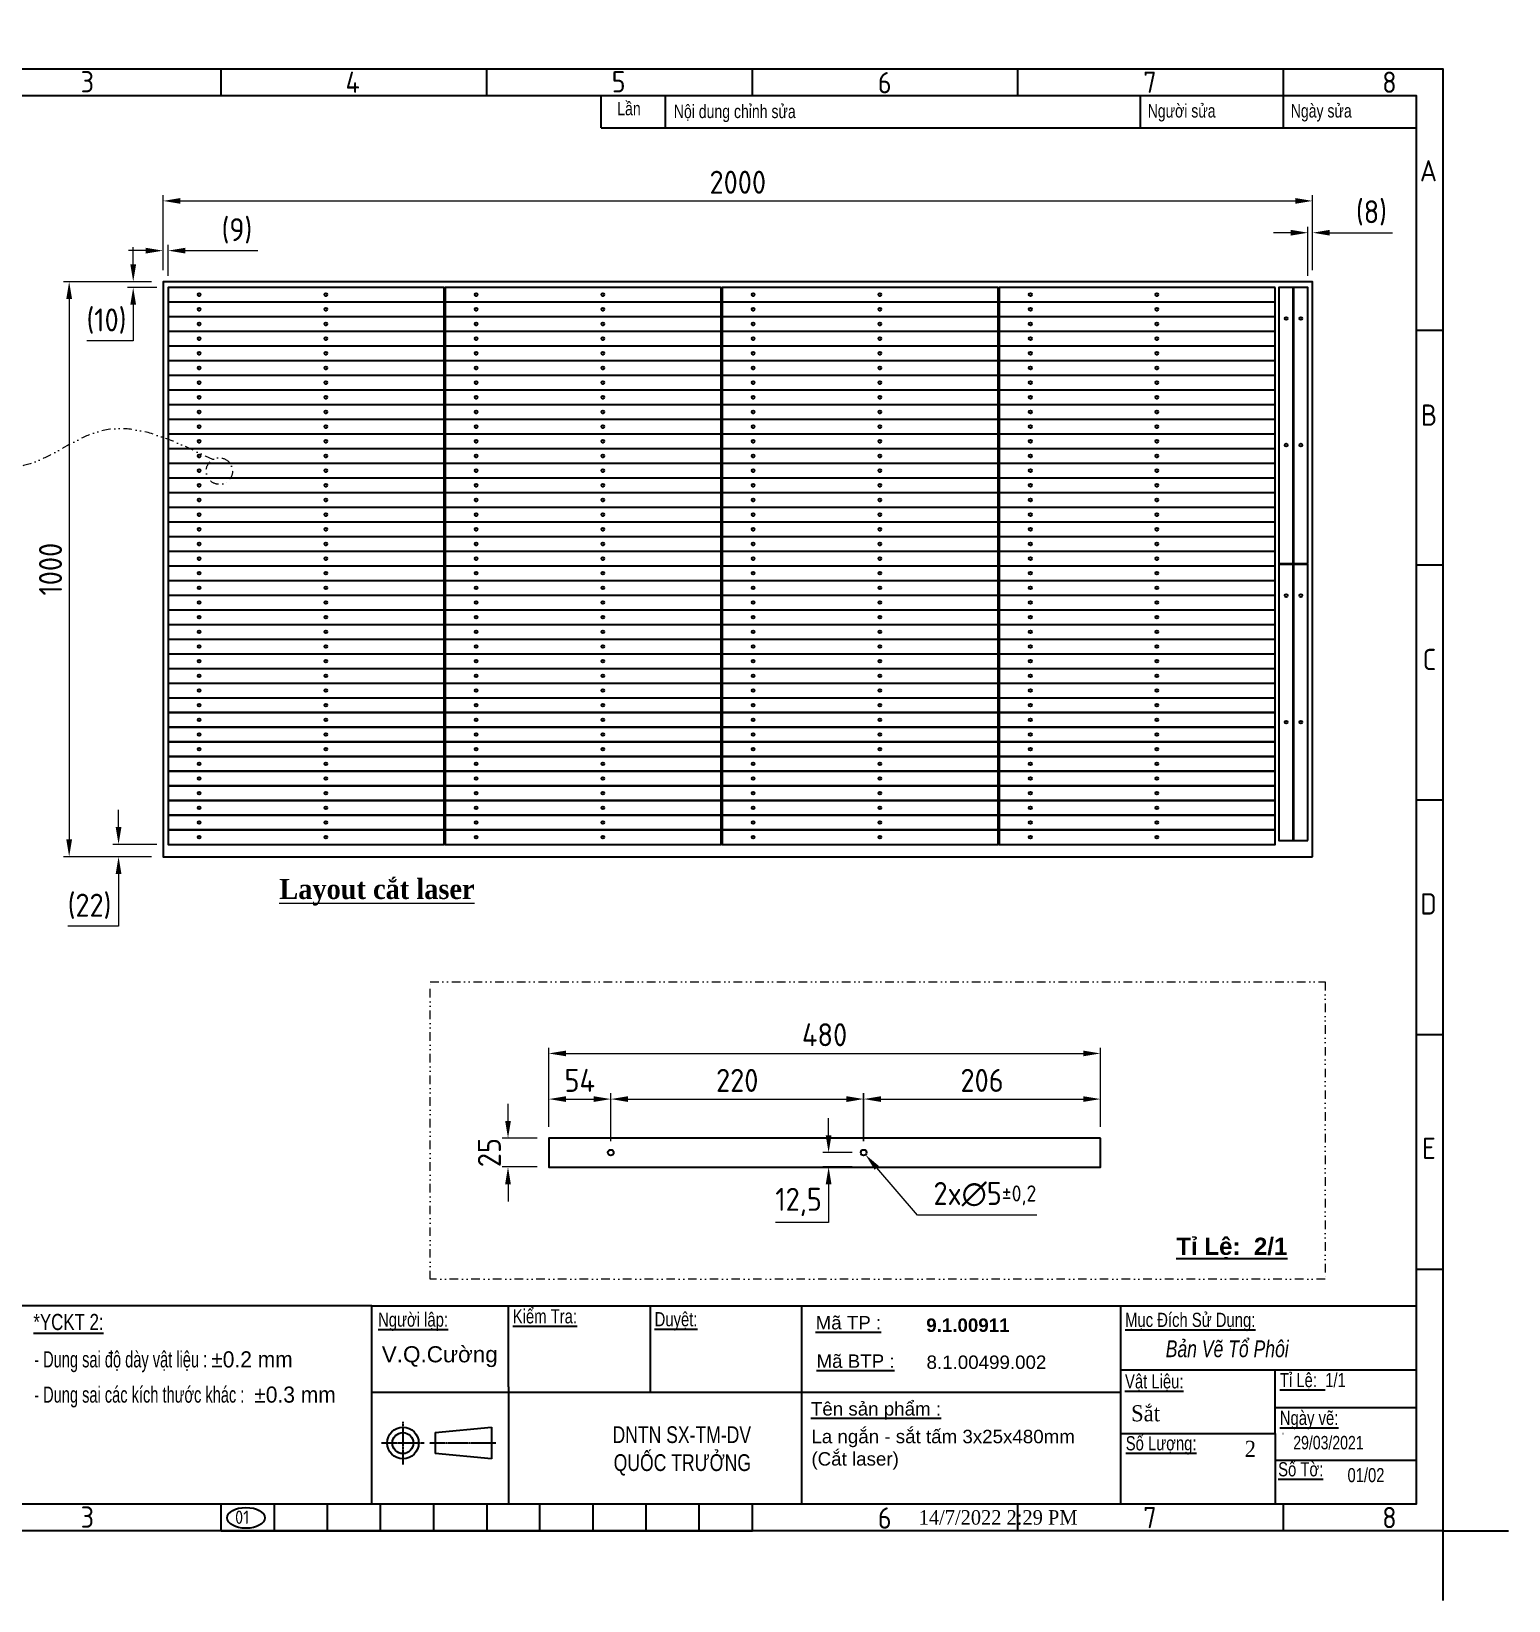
# Model space of a CAD drawing. Header units: millimetres. Extents: x -127318 to -46279, y 54276 to 57025.
# Drawn here: x -91833 to -89263, y 54276 to 57005 of the extents above; entities that cross this region are included whole.
import ezdxf

# ---------------------------------------------------------------- set-up
doc = ezdxf.new("R2010")
doc.units = ezdxf.units.MM
doc.header["$PDMODE"] = 2
for name, pattern in [('CENTER', [2, 1.25, -0.25, 0.25, -0.25]), ('CENTERX2', [4, 2.5, -0.5, 0.5, -0.5]), ('CONTPVMNIL', [0]), ('DIVIDE', [1.25, 0.5, -0.25, 0, -0.25, 0, -0.25])]:
    doc.linetypes.add(name, pattern=pattern)
doc.layers.get('0').update_dxf_attribs({"linetype": 'CONTPVMNIL'})
doc.layers.get('DEFPOINTS').update_dxf_attribs({"color": 6})
for name, color, linetype in [('CENTER', 1, 'CENTERX2'), ('FRAME050', 6, 'Continuous'), ('MAIN', 7, 'Continuous')]:
    doc.layers.add(name, color=color, linetype=linetype)
doc.layers.add('D KT', color=4, linetype='Continuous', lineweight=18)
doc.layers.add('d tam', color=2, linetype='CENTER', lineweight=9)
doc.styles.add('ISOCP', font='isocp')
doc.styles.add('Kich thuoc', font='isocp.shx', dxfattribs={"width": 0.78})
doc.styles.add('SLDTEXTSTYLE0', font='timesi.ttf', dxfattribs={"width": 0.933, "bigfont": 'bigfont'})
doc.styles.add('SLDTEXTSTYLE3', font='TXT', dxfattribs={"width": 0.65, "bigfont": 'bigfont'})
doc.styles.get("Standard").update_dxf_attribs({"font": 'isocp.shx'})
doc.styles.add('style1', font='arial.ttf', dxfattribs={"width": 0.75})
doc.dimstyles.new('dim 20', dxfattribs={"dimscale": 20, "dimtxt": 2.5, "dimasz": 1.5, "dimexe": 0.5, "dimexo": 1, "dimtad": 1, "dimtoh": 1, "dimtxsty": 'ISOCP', "dimcen": 0, "dimclrd": 3, "dimclre": 3, "dimclrt": 7, "dimadec": 0, "dimazin": 0, "dimtfac": 1, "dimtix": 1, "dimtofl": 0, "dimtmove": 0, "dimatfit": 3, "dimfxl": 1, "dimlwd": 5, "dimlwe": 5, "dimarcsym": 0})

# ---------------------------------------------------------------- blocks, each defined once
blk = doc.blocks.new('khung moi')
at = {"layer": 'FRAME050'}
for p, q in [((-261.36, 221.36), (-261.36, 225.32)), ((-221.76, 221.36), (-221.76, 225.32)), ((-182.16, 221.36), (-182.16, 225.32)), ((-142.56, 221.36), (-142.56, 225.32)), ((-102.96, 221.36), (-102.96, 225.32)), ((-63.36, 221.36), (-63.36, 225.32)), ((-23.76, 221.36), (-23.76, 225.32)), ((-300.96, 186.36), (-304.92, 186.36)), ((0, 186.36), (-3.96, 186.36)), ((-300.96, 151.36), (-304.92, 151.36)), ((0, 151.36), (-3.96, 151.36)), ((-304.92, 116.36), (-300.96, 116.36)), ((-3.96, 116.36), (0, 116.36)), ((-300.96, 81.36), (-304.92, 81.36)), ((0, 81.36), (-3.96, 81.36)), ((-300.96, 46.36), (-304.92, 46.36)), ((0, 46.36), (-3.96, 46.36)), ((-261.36, 7.4), (-261.36, 11.36)), ((-221.76, 7.4), (-221.76, 11.36)), ((-182.16, 7.4), (-182.16, 11.36)), ((-174.24, 7.4), (-174.24, 11.36)), ((-166.32, 7.4), (-166.32, 11.36)), ((-158.4, 7.4), (-158.4, 11.36)), ((-150.48, 7.4), (-150.48, 11.36)), ((-142.56, 11.36), (-142.56, 7.4)), ((-134.64, 7.4), (-134.64, 11.36)), ((-126.72, 7.4), (-126.72, 11.36)), ((-118.8, 7.4), (-118.8, 11.36)), ((-110.88, 7.4), (-110.88, 11.36)), ((-102.96, 7.4), (-102.96, 11.36)), ((-63.36, 7.4), (-63.36, 11.36)), ((-23.76, 7.4), (-23.76, 11.36)), ((-182.16, 7.4), (-102.96, 7.4))]:
    blk.add_line(p, q, dxfattribs=at)
at = {"layer": 'MAIN'}
for p, q in [((-304.92, 225.32), (-304.92, 230.92)), ((-304.92, 225.32), (-310.86, 225.32)), ((0, 7.4), (9.82, 7.4)), ((0, 7.4), (0, -3))]:
    blk.add_line(p, q, dxfattribs=at)
at = {"layer": 'MAIN', "color": 7, "linetype": 'Continuous'}
blk.add_lwpolyline([(-300.96, 221.36), (-3.96, 221.36), (-3.96, 11.36), (-300.96, 11.36)], close=True, dxfattribs=at)
at = {"layer": 'FRAME050', "style": 'ISOCP'}
for s, p in [('1', (-281.95, 221.76)), ('2', (-242.72, 221.68)), ('3', (-203.13, 221.83)), ('4', (-163.63, 221.76)), ('5', (-123.93, 221.83)), ('6', (-84.25, 221.69)), ('7', (-44.67, 221.76)), ('8', (-9.03, 221.76)), ('A', (-3.41, 208.57)), ('A', (-304.37, 203)), ('B', (-304.21, 172.14)), ('B', (-3.25, 172.14)), ('C', (-303.97, 135.71)), ('C', (-3.01, 135.71)), ('D', (-304.3, 99.28)), ('D', (-3.34, 99.28)), ('E', (-304.05, 62.84)), ('E', (-3.09, 62.84)), ('F', (-304.05, 26.41)), ('1', (-281.95, 7.8)), ('2', (-242.72, 7.72)), ('3', (-203.13, 7.87)), ('6', (-84.25, 7.73)), ('7', (-44.67, 7.8)), ('8', (-9.03, 7.8))]:
    blk.add_text(s, height=3.17, dxfattribs=at).set_placement(p)
blk = doc.blocks.new('yuiyu')
at = {"layer": 'D KT', "style": 'Kich thuoc', "width": 0.75}
blk.add_attdef('STT', (-17957.57, 19159.13), '', height=2.5, dxfattribs=at)
blk = doc.blocks.new('*D660')
at = {"layer": 'D KT', "color": 3, "lineweight": 5, "ltscale": 3, "transparency": 16777216}
for p, q in [((-91623.7, 56569.5), (-91777, 56569.5)), ((-91767, 56539.5), (-91767, 55599.5)), ((-91623.7, 55569.5), (-91777, 55569.5))]:
    blk.add_line(p, q, dxfattribs=at)
at = {"layer": 'D KT', "color": 3, "ltscale": 3, "transparency": 16777216}
for points in [[(-91772, 56539.5), (-91762, 56539.5), (-91767, 56569.5)], [(-91772, 55599.5), (-91762, 55599.5), (-91767, 55569.5)]]:
    blk.add_solid(points, dxfattribs=at)
at = {"layer": 'DEFPOINTS', "color": 0, "ltscale": 3, "transparency": 16777216}
for p in [(-91603.7, 56569.5), (-91767, 55569.5), (-91603.7, 55569.5)]:
    blk.add_point(p, dxfattribs=at)
at = {"layer": 'D KT', "color": 7, "ltscale": 3, "transparency": 16777216, "insert": (-91799.5, 56069.5), "char_height": 40, "attachment_point": 5, "rotation": 90, "style": 'ISOCP'}
blk.add_mtext('1000', dxfattribs=at)
blk = doc.blocks.new('*D652')
at = {"layer": 'D KT', "color": 3, "lineweight": 5, "ltscale": 3, "transparency": 16777216}
for p, q in [((-91603.7, 56589.5), (-91603.7, 56720)), ((-91573.7, 56710), (-89633.7, 56710)), ((-89603.7, 56589.5), (-89603.7, 56720))]:
    blk.add_line(p, q, dxfattribs=at)
at = {"layer": 'D KT', "color": 3, "ltscale": 3, "transparency": 16777216}
for points in [[(-91573.7, 56715), (-91573.7, 56705), (-91603.7, 56710)], [(-89633.7, 56715), (-89633.7, 56705), (-89603.7, 56710)]]:
    blk.add_solid(points, dxfattribs=at)
at = {"layer": 'DEFPOINTS', "color": 0, "ltscale": 3, "transparency": 16777216}
for p in [(-89603.7, 56710), (-91603.7, 56569.5), (-89603.7, 56569.5)]:
    blk.add_point(p, dxfattribs=at)
at = {"layer": 'D KT', "color": 7, "ltscale": 3, "transparency": 16777216, "insert": (-90603.7, 56742.5), "char_height": 40, "attachment_point": 5, "style": 'ISOCP'}
blk.add_mtext('2000', dxfattribs=at)
blk = doc.blocks.new('*D653')
at = {"color": 3, "lineweight": 5, "transparency": 16777216}
for p, q in [((-91603.7, 56589.5), (-91603.7, 56633.5)), ((-91594.7, 56579.5), (-91594.7, 56633.5)), ((-91633.7, 56623.5), (-91663.7, 56623.5)), ((-91564.7, 56623.5), (-91438.7, 56623.5))]:
    blk.add_line(p, q, dxfattribs=at)
at = {"color": 3, "transparency": 16777216}
for points in [[(-91633.7, 56628.5), (-91633.7, 56618.5), (-91603.7, 56623.5)], [(-91564.7, 56628.5), (-91564.7, 56618.5), (-91594.7, 56623.5)]]:
    blk.add_solid(points, dxfattribs=at)
at = {"layer": 'DEFPOINTS', "color": 0, "transparency": 16777216}
for p in [(-91594.7, 56623.5), (-91603.7, 56569.5), (-91594.7, 56559.5)]:
    blk.add_point(p, dxfattribs=at)
at = {"color": 7, "transparency": 16777216, "insert": (-91475.2, 56658), "char_height": 40, "attachment_point": 5, "style": 'ISOCP'}
blk.add_mtext('(9)', dxfattribs=at)
blk = doc.blocks.new('*D654')
at = {"color": 3, "lineweight": 5, "transparency": 16777216}
for p, q in [((-91655.6, 56599.5), (-91655.6, 56629.5)), ((-91623.7, 56569.5), (-91665.6, 56569.5)), ((-91614.7, 56559.5), (-91665.6, 56559.5)), ((-91655.6, 56529.5), (-91655.6, 56466.5)), ((-91655.6, 56466.5), (-91736.1, 56466.5))]:
    blk.add_line(p, q, dxfattribs=at)
at = {"color": 3, "transparency": 16777216}
for points in [[(-91660.6, 56599.5), (-91650.6, 56599.5), (-91655.6, 56569.5)], [(-91660.6, 56529.5), (-91650.6, 56529.5), (-91655.6, 56559.5)]]:
    blk.add_solid(points, dxfattribs=at)
at = {"layer": 'DEFPOINTS', "color": 0, "transparency": 16777216}
for p in [(-91655.6, 56559.5), (-91603.7, 56569.5), (-91594.7, 56559.5)]:
    blk.add_point(p, dxfattribs=at)
at = {"color": 7, "transparency": 16777216, "insert": (-91702.1, 56501), "char_height": 40, "attachment_point": 5, "style": 'ISOCP'}
blk.add_mtext('(10)', dxfattribs=at)
blk = doc.blocks.new('*D655')
at = {"color": 3, "lineweight": 5, "ltscale": 3, "transparency": 16777216}
for p, q in [((-89611.7, 56579.5), (-89611.7, 56664.7)), ((-89603.7, 56589.5), (-89603.7, 56664.7)), ((-89641.7, 56654.7), (-89671.7, 56654.7)), ((-89573.7, 56654.7), (-89464.8, 56654.7))]:
    blk.add_line(p, q, dxfattribs=at)
at = {"color": 3, "ltscale": 3, "transparency": 16777216}
for points in [[(-89641.7, 56659.7), (-89641.7, 56649.7), (-89611.7, 56654.7)], [(-89573.7, 56659.7), (-89573.7, 56649.7), (-89603.7, 56654.7)]]:
    blk.add_solid(points, dxfattribs=at)
at = {"layer": 'DEFPOINTS', "color": 0, "ltscale": 3, "transparency": 16777216}
for p in [(-89603.7, 56654.7), (-89611.7, 56559.5), (-89603.7, 56569.5)]:
    blk.add_point(p, dxfattribs=at)
at = {"color": 7, "ltscale": 3, "transparency": 16777216, "insert": (-89501.3, 56689.2), "char_height": 40, "attachment_point": 5, "style": 'ISOCP'}
blk.add_mtext('(8)', dxfattribs=at)
blk = doc.blocks.new('*D656')
at = {"color": 3, "lineweight": 5, "ltscale": 3, "transparency": 16777216}
for p, q in [((-91681.1, 55621), (-91681.1, 55651)), ((-91614.7, 55591), (-91691.1, 55591)), ((-91623.7, 55569.5), (-91691.1, 55569.5)), ((-91681.1, 55539.5), (-91681.1, 55448.8)), ((-91681.1, 55448.8), (-91769.6, 55448.8))]:
    blk.add_line(p, q, dxfattribs=at)
at = {"color": 3, "ltscale": 3, "transparency": 16777216}
for points in [[(-91686.1, 55621), (-91676.1, 55621), (-91681.1, 55591)], [(-91686.1, 55539.5), (-91676.1, 55539.5), (-91681.1, 55569.5)]]:
    blk.add_solid(points, dxfattribs=at)
at = {"layer": 'DEFPOINTS', "color": 0, "ltscale": 3, "transparency": 16777216}
for p in [(-91681.1, 55591), (-91594.7, 55591), (-91603.7, 55569.5)]:
    blk.add_point(p, dxfattribs=at)
at = {"color": 7, "ltscale": 3, "transparency": 16777216, "insert": (-91731.6, 55483.3), "char_height": 40, "attachment_point": 5, "style": 'ISOCP'}
blk.add_mtext('(22)', dxfattribs=at)
blk = doc.blocks.new('AI_COPY_4139E5')
at = {"ltscale": 30}
blk.add_lwpolyline([(1.5, 0), (481.5, 0), (481.5, 25), (1.5, 25)], close=True, dxfattribs=at)
for centre in [(207.5, 12.5), (427.5, 12.5)]:
    blk.add_circle(centre, 2.5, dxfattribs=at)
blk = doc.blocks.new('*D665')
at = {"color": 3, "lineweight": 5, "ltscale": 30, "transparency": 16777216}
for p, q in [((-91003.5, 55109.9), (-91003.5, 55139.9)), ((-90952.7, 55079.9), (-91013.5, 55079.9)), ((-90952.7, 55029.9), (-91013.5, 55029.9)), ((-91003.5, 54999.9), (-91003.5, 54969.9))]:
    blk.add_line(p, q, dxfattribs=at)
at = {"color": 3, "ltscale": 30, "transparency": 16777216}
for points in [[(-91008.5, 55109.9), (-90998.5, 55109.9), (-91003.5, 55079.9)], [(-91008.5, 54999.9), (-90998.5, 54999.9), (-91003.5, 55029.9)]]:
    blk.add_solid(points, dxfattribs=at)
at = {"layer": 'DEFPOINTS', "color": 0, "ltscale": 30, "transparency": 16777216}
for p in [(-91003.5, 55079.9), (-90932.7, 55079.9), (-90932.7, 55029.9)]:
    blk.add_point(p, dxfattribs=at)
at = {"color": 7, "ltscale": 30, "transparency": 16777216, "insert": (-91036, 55054.9), "char_height": 40, "attachment_point": 5, "rotation": 90, "style": 'ISOCP'}
blk.add_mtext('25', dxfattribs=at)
blk = doc.blocks.new('*D666')
at = {"color": 3, "lineweight": 5, "ltscale": 30, "transparency": 16777216}
for p, q in [((-90932.7, 55099.9), (-90932.7, 55158)), ((-90824.7, 55074.9), (-90824.7, 55158)), ((-90902.7, 55148), (-90854.7, 55148))]:
    blk.add_line(p, q, dxfattribs=at)
at = {"color": 3, "ltscale": 30, "transparency": 16777216}
for points in [[(-90902.7, 55153), (-90902.7, 55143), (-90932.7, 55148)], [(-90854.7, 55153), (-90854.7, 55143), (-90824.7, 55148)]]:
    blk.add_solid(points, dxfattribs=at)
at = {"layer": 'DEFPOINTS', "color": 0, "ltscale": 30, "transparency": 16777216}
for p in [(-90824.7, 55148), (-90932.7, 55079.9), (-90824.7, 55054.9)]:
    blk.add_point(p, dxfattribs=at)
at = {"color": 7, "ltscale": 30, "transparency": 16777216, "insert": (-90878.7, 55180.5), "char_height": 40, "attachment_point": 5, "style": 'ISOCP'}
blk.add_mtext('54', dxfattribs=at)
blk = doc.blocks.new('*D667')
at = {"color": 3, "lineweight": 5, "ltscale": 30, "transparency": 16777216}
for p, q in [((-90824.7, 55074.9), (-90824.7, 55158)), ((-90384.7, 55074.9), (-90384.7, 55158)), ((-90794.7, 55148), (-90414.7, 55148))]:
    blk.add_line(p, q, dxfattribs=at)
at = {"color": 3, "ltscale": 30, "transparency": 16777216}
for points in [[(-90794.7, 55153), (-90794.7, 55143), (-90824.7, 55148)], [(-90414.7, 55153), (-90414.7, 55143), (-90384.7, 55148)]]:
    blk.add_solid(points, dxfattribs=at)
at = {"layer": 'DEFPOINTS', "color": 0, "ltscale": 30, "transparency": 16777216}
for p in [(-90384.7, 55148), (-90824.7, 55054.9), (-90384.7, 55054.9)]:
    blk.add_point(p, dxfattribs=at)
at = {"color": 7, "ltscale": 30, "transparency": 16777216, "insert": (-90604.7, 55180.5), "char_height": 40, "attachment_point": 5, "style": 'ISOCP'}
blk.add_mtext('220', dxfattribs=at)
blk = doc.blocks.new('*D670')
at = {"color": 3, "lineweight": 5, "ltscale": 30, "transparency": 16777216}
for p, q in [((-90445.7, 55084.9), (-90445.7, 55114.9)), ((-90404.7, 55054.9), (-90455.7, 55054.9)), ((-90404.7, 55029.9), (-90455.7, 55029.9)), ((-90445.7, 54999.9), (-90445.7, 54933.4)), ((-90445.7, 54933.4), (-90537.9, 54933.4))]:
    blk.add_line(p, q, dxfattribs=at)
at = {"color": 3, "ltscale": 30, "transparency": 16777216}
for points in [[(-90450.7, 55084.9), (-90440.7, 55084.9), (-90445.7, 55054.9)], [(-90450.7, 54999.9), (-90440.7, 54999.9), (-90445.7, 55029.9)]]:
    blk.add_solid(points, dxfattribs=at)
at = {"layer": 'DEFPOINTS', "color": 0, "ltscale": 30, "transparency": 16777216}
for p in [(-90384.7, 55054.9), (-90445.7, 55029.9), (-90384.7, 55029.9)]:
    blk.add_point(p, dxfattribs=at)
at = {"color": 7, "ltscale": 30, "transparency": 16777216, "insert": (-90498, 54969), "char_height": 40, "attachment_point": 5, "style": 'ISOCP'}
blk.add_mtext('12,5', dxfattribs=at)
blk = doc.blocks.new('*D671')
at = {"color": 3, "lineweight": 5, "ltscale": 30, "transparency": 16777216}
for p, q in [((-90291, 54946), (-90361.9, 55028.3)), ((-90083.3, 54946), (-90291, 54946))]:
    blk.add_line(p, q, dxfattribs=at)
at = {"color": 3, "ltscale": 30, "transparency": 16777216}
blk.add_solid([(-90358.1, 55031.6), (-90365.7, 55025.1), (-90381.5, 55051.1)], dxfattribs=at)
at = {"layer": 'DEFPOINTS', "color": 0, "ltscale": 30, "transparency": 16777216}
for p in [(-90388, 55058.6), (-90381.5, 55051.1)]:
    blk.add_point(p, dxfattribs=at)
at = {"color": 7, "ltscale": 30, "transparency": 16777216, "insert": (-90173.8, 54980.6), "char_height": 40, "attachment_point": 5, "style": 'ISOCP'}
blk.add_mtext('\\A1;2x∅5{\\H28;±0,2}', dxfattribs=at)

msp = doc.modelspace()

# ---------------------------------------------------------------- linework, layer by layer
for p, q in [((-91240.679, 54788.554), (-92888.423, 54788.554)), ((-90756.452, 54788.554), (-90756.452, 54638.023)), ((-89937.585, 54677.107), (-89937.585, 54788.554)), ((-91240.679, 54638.023), (-90492.192, 54638.023)), ((-91002.732, 54647.594), (-91002.732, 54443.303)), ((-89668.783, 54611.457), (-89423.423, 54611.457)), ((-89668.783, 54519.957), (-89423.423, 54519.957))]:
    msp.add_line(p, q)
at = {"linetype": 'ByBlock'}
msp.add_line((-89668.783, 54566.503), (-89668.783, 54443.303), dxfattribs=at)
at = {"ltscale": 3}
msp.add_lwpolyline([(-89603.737, 55569.513), (-89603.737, 56569.513), (-91603.737, 56569.513), (-91603.737, 55569.513)], close=True, dxfattribs=at)
msp.add_ellipse((-91459.374, 54419.667), major_axis=(-32.79, 0), ratio=0.55171628)
at = {"layer": 'CENTER'}
for p, q in [((-91186.42, 54586.432), (-91186.42, 54512.64)), ((-91149.134, 54549.782), (-91223.707, 54549.782)), ((-91024.99, 54549.782), (-91140.324, 54549.782))]:
    msp.add_line(p, q, dxfattribs=at)
at = {"layer": 'd tam', "linetype": 'DIVIDE', "ltscale": 30}
msp.add_lwpolyline([(-91139.151, 55351.655), (-89582.06, 55351.655), (-89582.06, 54834.53), (-91139.151, 54834.53)], close=True, dxfattribs=at)
msp.add_circle((-91505.786, 56240.138), 23.017, dxfattribs=at)
msp.add_open_spline([(-91517.137, 56260.161), (-91584.324, 56293.173), (-91704.356, 56352.15), (-91859.8, 56204.479), (-92019.673, 56307.802), (-92099.933, 56228.974), (-92122.226, 56198.055), (-92122.818, 56197.233)], degree=3, knots=[0, 0, 0, 0, 202.94849214, 362.56948189, 536.443718, 647.91137976, 650.9542903, 650.9542903, 650.9542903, 650.9542903], dxfattribs=at)
at = {"layer": 'DEFPOINTS'}
msp.add_lwpolyline([(-92934.623, 56939.503), (-89377.223, 56939.503), (-89377.223, 54397.103), (-92934.623, 54397.103)], close=True, dxfattribs=at)
at = {"layer": 'MAIN'}
for p, q in [((-90841.646, 56837.303), (-90841.646, 56893.303)), ((-90729.646, 56837.303), (-90729.646, 56893.303)), ((-89903.324, 56837.303), (-89903.324, 56893.303)), ((-89654.423, 56837.303), (-89654.423, 56893.303)), ((-90841.646, 56837.303), (-89423.423, 56837.303)), ((-91240.679, 54788.554), (-89423.423, 54788.554)), ((-91240.679, 54443.303), (-91240.679, 54788.554)), ((-91002.732, 54647.594), (-91002.732, 54788.554)), ((-90492.192, 54443.303), (-90492.192, 54788.554)), ((-89938.286, 54677.107), (-89423.423, 54677.107)), ((-89937.585, 54443.303), (-89937.585, 54677.107)), ((-89668.783, 54566.503), (-89668.783, 54677.107)), ((-90492.192, 54638.023), (-89937.585, 54638.023)), ((-91130.48, 54568.078), (-91032.155, 54577.225)), ((-91130.48, 54568.078), (-91130.48, 54531.487)), ((-91032.155, 54577.225), (-91032.155, 54522.34)), ((-89937.585, 54566.503), (-89668.783, 54566.503)), ((-89655.36, 54566.503), (-89654.871, 54566.503)), ((-91032.155, 54522.34), (-91130.48, 54531.487))]:
    msp.add_line(p, q, dxfattribs=at)
for radius in [27.443, 18.295]:
    msp.add_circle((-91186.42, 54549.782), radius, dxfattribs=at)

# ---------------------------------------------------------------- block references
at = {"xscale": 11.66666666666667, "yscale": 11.66666666666667, "zscale": 11.66666666666667}
msp.add_blockref('khung moi', (-89377.223, 54310.723), dxfattribs=at)
at = {"ltscale": 30}
for p, rotation in [((-91113.237, 56559.513), 180), ((-90631.237, 56559.513), 180), ((-90149.237, 56559.513), 180), ((-89667.237, 56559.513), 180), ((-89637.237, 56078.013), 90), ((-89611.737, 56078.013), 90), ((-91113.237, 56534.013), 180), ((-90631.237, 56534.013), 180), ((-90149.237, 56534.013), 180), ((-89667.237, 56534.013), 180), ((-91113.237, 56508.513), 180), ((-90631.237, 56508.513), 180), ((-90149.237, 56508.513), 180), ((-89667.237, 56508.513), 180), ((-91113.237, 56483.013), 180), ((-90631.237, 56483.013), 180), ((-90149.237, 56483.013), 180), ((-89667.237, 56483.013), 180), ((-91113.237, 56457.513), 180), ((-90631.237, 56457.513), 180), ((-90149.237, 56457.513), 180), ((-89667.237, 56457.513), 180), ((-91113.237, 56432.013), 180), ((-90631.237, 56432.013), 180), ((-90149.237, 56432.013), 180), ((-89667.237, 56432.013), 180), ((-91113.237, 56406.513), 180), ((-90631.237, 56406.513), 180), ((-90149.237, 56406.513), 180), ((-89667.237, 56406.513), 180), ((-91113.237, 56381.013), 180), ((-91113.237, 56355.513), 180), ((-90631.237, 56381.013), 180), ((-90631.237, 56355.513), 180), ((-90149.237, 56381.013), 180), ((-90149.237, 56355.513), 180), ((-89667.237, 56381.013), 180), ((-89667.237, 56355.513), 180), ((-91113.237, 56330.013), 180), ((-90631.237, 56330.013), 180), ((-90149.237, 56330.013), 180), ((-89667.237, 56330.013), 180), ((-91113.237, 56304.513), 180), ((-90631.237, 56304.513), 180), ((-90149.237, 56304.513), 180), ((-89667.237, 56304.513), 180), ((-91113.237, 56279.013), 180), ((-90631.237, 56279.013), 180), ((-90149.237, 56279.013), 180), ((-89667.237, 56279.013), 180), ((-91113.237, 56253.513), 180), ((-90631.237, 56253.513), 180), ((-90149.237, 56253.513), 180), ((-89667.237, 56253.513), 180), ((-91113.237, 56228.013), 180), ((-90631.237, 56228.013), 180), ((-90149.237, 56228.013), 180), ((-89667.237, 56228.013), 180), ((-91113.237, 56202.513), 180), ((-90631.237, 56202.513), 180), ((-90149.237, 56202.513), 180), ((-89667.237, 56202.513), 180), ((-91113.237, 56177.013), 180), ((-90631.237, 56177.013), 180), ((-90149.237, 56177.013), 180), ((-89667.237, 56177.013), 180), ((-91113.237, 56151.513), 180), ((-90631.237, 56151.513), 180), ((-90149.237, 56151.513), 180), ((-89667.237, 56151.513), 180), ((-91113.237, 56126.013), 180), ((-90631.237, 56126.013), 180), ((-90149.237, 56126.013), 180), ((-89667.237, 56126.013), 180), ((-91113.237, 56100.513), 180), ((-90631.237, 56100.513), 180), ((-90149.237, 56100.513), 180), ((-89667.237, 56100.513), 180), ((-91113.237, 56075.013), 180), ((-90631.237, 56075.013), 180), ((-90149.237, 56075.013), 180), ((-89667.237, 56075.013), 180), ((-89637.237, 55596.013), 90), ((-89611.737, 55596.013), 90), ((-91113.237, 56049.513), 180), ((-90631.237, 56049.513), 180), ((-90149.237, 56049.513), 180), ((-89667.237, 56049.513), 180), ((-91113.237, 56024.013), 180), ((-90631.237, 56024.013), 180), ((-90149.237, 56024.013), 180), ((-89667.237, 56024.013), 180), ((-91113.237, 55998.513), 180), ((-91113.237, 55973.013), 180), ((-90631.237, 55998.513), 180), ((-90631.237, 55973.013), 180), ((-90149.237, 55998.513), 180), ((-90149.237, 55973.013), 180), ((-89667.237, 55998.513), 180), ((-89667.237, 55973.013), 180), ((-91113.237, 55947.513), 180), ((-90631.237, 55947.513), 180), ((-90149.237, 55947.513), 180), ((-89667.237, 55947.513), 180), ((-91113.237, 55922.013), 180), ((-90631.237, 55922.013), 180), ((-90149.237, 55922.013), 180), ((-89667.237, 55922.013), 180), ((-91113.237, 55896.513), 180), ((-90631.237, 55896.513), 180), ((-90149.237, 55896.513), 180), ((-89667.237, 55896.513), 180), ((-91113.237, 55871.013), 180), ((-90631.237, 55871.013), 180), ((-90149.237, 55871.013), 180), ((-89667.237, 55871.013), 180), ((-91113.237, 55845.513), 180), ((-90631.237, 55845.513), 180), ((-90149.237, 55845.513), 180), ((-89667.237, 55845.513), 180), ((-91113.237, 55820.013), 180), ((-90631.237, 55820.013), 180), ((-90149.237, 55820.013), 180), ((-89667.237, 55820.013), 180), ((-91113.237, 55794.513), 180), ((-90631.237, 55794.513), 180), ((-90149.237, 55794.513), 180), ((-89667.237, 55794.513), 180), ((-91113.237, 55769.013), 180), ((-90631.237, 55769.013), 180), ((-90149.237, 55769.013), 180), ((-89667.237, 55769.013), 180), ((-91113.237, 55743.513), 180), ((-90631.237, 55743.513), 180), ((-90149.237, 55743.513), 180), ((-89667.237, 55743.513), 180), ((-91113.237, 55718.013), 180), ((-90631.237, 55718.013), 180), ((-90149.237, 55718.013), 180), ((-89667.237, 55718.013), 180), ((-91113.237, 55692.513), 180), ((-90631.237, 55692.513), 180), ((-90149.237, 55692.513), 180), ((-89667.237, 55692.513), 180), ((-91113.237, 55667.013), 180), ((-90631.237, 55667.013), 180), ((-90149.237, 55667.013), 180), ((-89667.237, 55667.013), 180), ((-91113.237, 55641.513), 180), ((-90631.237, 55641.513), 180), ((-90149.237, 55641.513), 180), ((-89667.237, 55641.513), 180), ((-91113.237, 55616.013), 180), ((-90631.237, 55616.013), 180), ((-90149.237, 55616.013), 180), ((-89667.237, 55616.013), 180)]:
    msp.add_blockref('AI_COPY_4139E5', p, dxfattribs=dict(at, rotation=rotation))
at = {"ltscale": 30, "xscale": 2, "yscale": 2, "zscale": 2, "rotation": 180}
msp.add_blockref('AI_COPY_4139E5', (-89969.741, 55079.856), dxfattribs=at)
at = {"layer": 'D KT'}
ref = msp.add_blockref('yuiyu', (-37166.67, -1399.001), dxfattribs=dict(at, xscale=2.916666666666667, yscale=2.916666666666667, zscale=2.916666666666667))
ref.add_attrib('STT', '01/02', (-89542.916, 54481.783), dxfattribs={"height": 24.5, "style": 'style1', "width": 0.75})

# ---------------------------------------------------------------- texts
at = {"attachment_point": 1}
for s, insert, char_height, style in [('Lần', (-90813.452, 56882.258), 23.3333, 'style1'), ('Nội dung chỉnh sửa', (-90715.045, 56877.354), 23.33333, 'style1'), ('Người sửa ', (-89890.584, 56878.381), 23.3333, 'style1'), ('Ngày sửa ', (-89641.683, 56878.381), 23.3333, 'style1'), ('{\\LNgười lập:}', (-91229.599, 54776.824), 24.64, 'style1'), ('{\\LKiểm Tra:}', (-90995.247, 54782.519), 24.64, 'style1'), ('{\\LDuyệt:}', (-90748.46, 54777.484), 24.64, 'style1'), ('{\\LMục Đích Sử Dụng:}', (-89929.925, 54776.351), 24.64, 'style1'), ('{\\LVật Liệu:}', (-89930.072, 54669.443), 24.64, 'style1'), ('{\\fTimes New Roman|b0|i0|c0|p18;Sắt}', (-89919.528, 54615.597), 28, 'SLDTEXTSTYLE0'), ('{\\LNgày vẽ:}', (-89660.701, 54605.855), 24.64, 'style1'), ('{\\LSố Lượng:}', (-89928.812, 54561.722), 24.64, 'style1'), ('29/03/2021', (-89637.281, 54562.198), 23.3333, 'style1'), ('{\\LSố Tờ:} ', (-89663.621, 54516.541), 24.64, 'style1')]:
    msp.add_mtext(s, dxfattribs=dict(at, insert=insert, char_height=char_height, style=style))
for s, insert, char_height, width in [('{\\fArial|b1|i0|c0|p34;\\LTỉ Lệ:  2/1}', (-89840.872, 54906.986), 30, 269.06487), ('{\\fArial|b0|i0|c0|p34;La ngắn - sắt tấm 3x25x480mm (Cắt laser)}', (-90475.642, 54572.828), 23.33333, 497.29532), ('01', (-91478.513, 54432.431), 23.3333, 24.50884)]:
    msp.add_mtext(s, dxfattribs=dict(at, insert=insert, char_height=char_height, width=width))
for s, insert, char_height, width, style in [('{\\L*YCKT 2:}', (-91829.346, 54774.367), 28, 338.00853, 'style1'), ('{\\fArial|b0|i0|c0|p34;\\W1;V.Q.Cường}', (-91223.145, 54718.196), 28, 1354.54923, 'SLDTEXTSTYLE0'), ('{\\LTỉ Lệ:}  1/1', (-89660.676, 54671.648), 24.64, 269.06487, 'style1'), ('\\pi366.6447;DNTN SX-TM-DV\\P\\pi368.60667;QUỐC TRƯỞNG', (-91188.313, 54578.961), 29.16667, 761.30241, 'style1'), ('\\pxqc;{\\fTimes New Roman|b0|i0|c0|p18;2}', (-89715.393, 54553.69), 28, 6.86574, 'SLDTEXTSTYLE0')]:
    msp.add_mtext(s, dxfattribs=dict(at, insert=insert, char_height=char_height, width=width, style=style))
at = {"color": 0, "attachment_point": 1}
for s, insert, char_height, width, style in [('{\\fArial|b0|i0|c0|p34;\\W1;\\L\\C256;Mã TP :}', (-90468.305, 54770.773), 23.33333, 162.09854, 'SLDTEXTSTYLE3'), ('{\\fArial|b1|i0|c0|p34;\\W1;\\C256;9.1.00911}', (-90275.893, 54766.442), 23.33333, 162.09854, 'SLDTEXTSTYLE3'), ('{\\fArial|b0|i0|c0|p34; - Dung sai độ dày vật liệu : \\W0.933;%%P0.2 mm}', (-91834.957, 54709.349), 28, 940.18245, 'SLDTEXTSTYLE3'), ('{\\fArial|b0|i0|c0|p34;\\W1;\\L\\C256;Mã BTP :}', (-90466.808, 54703.976), 23.33333, 162.09854, 'SLDTEXTSTYLE3'), ('{\\W1;\\C256;8.1.00499.002}', (-90275.323, 54702.042), 23.33333, 154.58954, 'style1'), ('{\\fArial|b0|i0|c0|p34; - Dung sai các kích thước khác : \\W0.933; %%P0.3 mm}', (-91834.957, 54648.058), 28, 940.18245, 'SLDTEXTSTYLE3'), ('{\\fArial|b0|i0|c0|p34;\\W1;\\L\\C256;Tên sản phẩm :}', (-90476.56, 54620.951), 23.33333, 237.48826, 'SLDTEXTSTYLE3')]:
    msp.add_mtext(s, dxfattribs=dict(at, insert=insert, char_height=char_height, width=width, style=style))
at = {"layer": 'D KT', "ltscale": 3, "insert": (-91401.381, 55530.951), "char_height": 35, "width": 2317.34455, "attachment_point": 1, "style": 'SLDTEXTSTYLE0'}
msp.add_mtext('{\\fTimes New Roman|b1|i0|c0|p18;\\LLayout cắt laser}', dxfattribs=at)
at = {"layer": 'D KT', "attachment_point": 1}
for s, insert, char_height, width, style in [('{\\fArial|b0|i1|c0|p34;Bản Vẽ Tổ Phôi}', (-89859.223, 54728.321), 29.16667, 554.32365, 'style1'), ('{\\fTimes New Roman|b0|i0|c0|p18;14/7/2022 2:29 PM}', (-90289, 54433.098), 25.2, 1012.64408, 'SLDTEXTSTYLE0')]:
    msp.add_mtext(s, dxfattribs=dict(at, insert=insert, char_height=char_height, width=width, style=style))

# ---------------------------------------------------------------- dimensions: what is measured, and where the dimension line sits
at = {"ltscale": 3}
dim = msp.add_linear_dim(base=(-89603.737, 56654.741), p1=(-89611.737, 56559.513), p2=(-89603.737, 56569.513), text='(<>)', dimstyle='dim 20', override={"dimtxt": 2, "dimdec": 0}, dxfattribs=at)
dim.commit()
dim.dimension.update_dxf_attribs({"geometry": '*D655', "text_midpoint": (-89501.253, 56654.741), "dimtype": 160})
dim = msp.add_linear_dim(base=(-91594.737, 56623.484), p1=(-91603.737, 56569.513), p2=(-91594.737, 56559.513), text='(<>)', dimstyle='dim 20', override={"dimtxt": 2})
dim.commit()
dim.dimension.update_dxf_attribs({"geometry": '*D653', "text_midpoint": (-91475.231, 56623.484), "dimtype": 160})
dim = msp.add_linear_dim(base=(-91655.625, 56559.513), p1=(-91603.737, 56569.513), p2=(-91594.737, 56559.513), angle=90, text='(<>)', dimstyle='dim 20', override={"dimtxt": 2})
dim.commit()
dim.dimension.update_dxf_attribs({"geometry": '*D654', "text_midpoint": (-91702.109, 56466.524), "dimtype": 160})
dim = msp.add_linear_dim(base=(-91681.089266244, 55591.012674687), p1=(-91603.737169872, 55569.512674686), p2=(-91594.737169872, 55591.012674686), angle=90, text='(<>)', dimstyle='dim 20', override={"dimtxt": 2, "dimdec": 0}, dxfattribs=at)
dim.commit()
dim.dimension.update_dxf_attribs({"geometry": '*D656', "text_midpoint": (-91731.573518213, 55448.799459712), "dimtype": 160})
at = {"ltscale": 30}
for base, p1, override in [((-89969.741, 55227.372), (-90932.741, 55079.856), {"dimtxt": 2, "dimlfac": 0.5}), ((-89972.741, 55148.013), (-90384.741, 55054.856), {"dimtxt": 2, "dimlfac": 0.5, "dimtmove": 1})]:
    msp.add_linear_dim(base=base, p1=p1, p2=(-89972.741, 55079.856), dimstyle='dim 20', override=override, dxfattribs=at).render()
for base, p1, p2, override, picture, middle in [((-90824.741, 55148.013), (-90932.741, 55079.856), (-90824.741, 55054.856), {"dimtxt": 2, "dimlfac": 0.5}, '*D666', (-90878.741, 55180.513)), ((-90384.741, 55148.013), (-90824.741, 55054.856), (-90384.741, 55054.856), {"dimtxt": 2, "dimlfac": 0.5, "dimtmove": 1}, '*D667', (-90604.741, 55180.517))]:
    dim = msp.add_linear_dim(base=base, p1=p1, p2=p2, dimstyle='dim 20', override=override, dxfattribs=at)
    dim.commit()
    dim.dimension.update_dxf_attribs({"geometry": picture, "text_midpoint": middle})
dim = msp.add_linear_dim(base=(-91003.453, 55079.856), p1=(-90932.741, 55029.856), p2=(-90932.741, 55079.856), angle=90, dimstyle='dim 20', override={"dimtxt": 2, "dimlfac": 0.5}, dxfattribs=at)
dim.commit()
dim.dimension.update_dxf_attribs({"geometry": '*D665', "text_midpoint": (-91035.957, 55054.856)})
dim = msp.add_linear_dim(base=(-90445.714, 55029.856), p1=(-90384.741, 55054.856), p2=(-90384.741, 55029.856), angle=270, dimstyle='dim 20', override={"dimtxt": 2, "dimlfac": 0.5}, dxfattribs=at)
dim.commit()
dim.dimension.update_dxf_attribs({"geometry": '*D670', "text_midpoint": (-90498.042, 54933.447), "dimtype": 161})
dim = msp.add_diameter_dim_2p(p1=(-90388.002, 55058.646), p2=(-90381.479, 55051.067), text='2x<>', dimstyle='dim 20', override={"dimtxt": 2, "dimgap": 0.625, "dimlfac": 0.5, "dimtol": 1, "dimlim": 0, "dimtp": 0.2, "dimtm": 0.2, "dimtfac": 0.7, "dimtolj": 1}, dxfattribs=at)
dim.commit()
dim.dimension.update_dxf_attribs({"geometry": '*D671', "text_midpoint": (-90173.801, 54945.958), "dimtype": 163})
at = {"layer": 'D KT', "ltscale": 3}
dim = msp.add_linear_dim(base=(-89603.737, 56709.969), p1=(-91603.737, 56569.513), p2=(-89603.737, 56569.513), dimstyle='dim 20', override={"dimtxt": 2}, dxfattribs=at)
dim.commit()
dim.dimension.update_dxf_attribs({"geometry": '*D652', "text_midpoint": (-90603.737, 56742.473)})
dim = msp.add_linear_dim(base=(-91766.985, 55569.513), p1=(-91603.737, 56569.513), p2=(-91603.737, 55569.513), angle=90, dimstyle='dim 20', override={"dimtxt": 2}, dxfattribs=at)
dim.commit()
dim.dimension.update_dxf_attribs({"geometry": '*D660', "text_midpoint": (-91799.485, 56069.513)})

doc.saveas('drawing.dxf')
